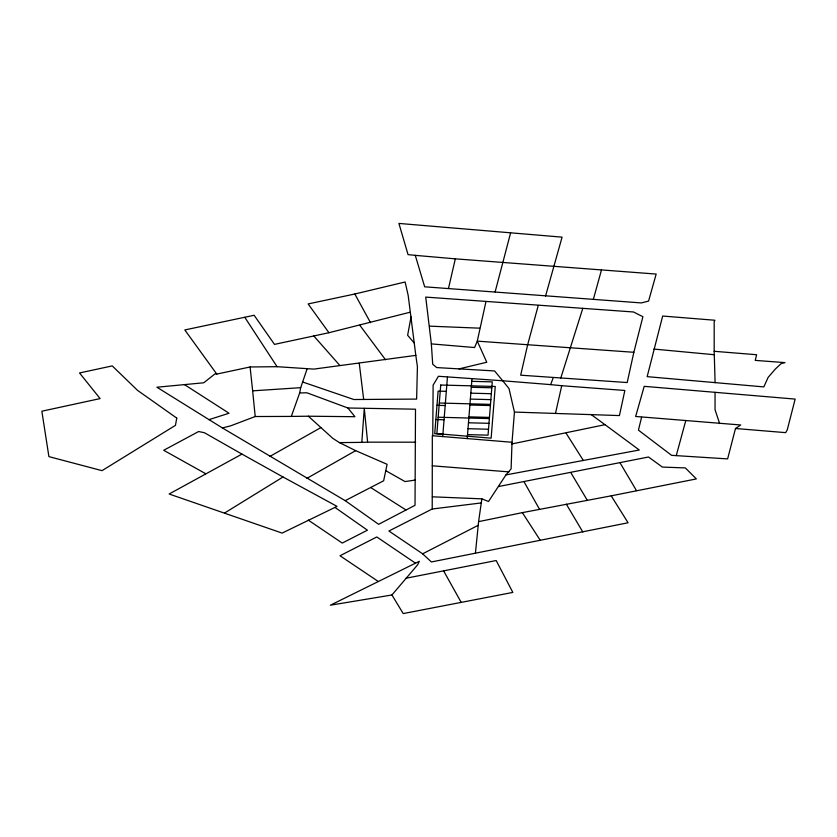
<?xml version="1.0" encoding="UTF-8"?>
<svg xmlns="http://www.w3.org/2000/svg" width="837" height="837" viewBox="0 0 837 837"><rect width="100%" height="100%" fill="white"/><g stroke="black" fill="none" stroke-linecap="round" stroke-linejoin="round"><path stroke-width="1.26" d="M714.181 351.299L714.181 321.806L714.903 320.247L662.674 316.041L647.168 376.65L763.825 386.903L768.125 377.414L775.292 369.086L781.099 363.656L784.991 362.62L755.236 360.391L756.627 354.721L714.181 351.299L715.112 382.676M475.416 553.247L478.586 521.65L522.361 512.631L611.198 495.839L628.074 522.769L431.4 561.962L422.633 553.812L388.902 531.024L432.216 509.001L432.331 435.711L512.024 442.271L514.441 412.076L508.98 388.514L502.713 380.772L438.431 376.273L433.127 385.125L432.75 435.753M222.401 427.958L230.73 425.824L255.212 416.523L291.328 416.418L299.656 392.971L306.855 392.773L347.91 407.996L415.497 409.199L415.026 505.307L378.627 524.318L345.179 500.652L222.401 427.958L156.906 387.228L203.736 382.781L214.994 373.898L216.773 374.087L250.096 366.972L277.068 366.69L313.823 369.107L415.811 355.38L408.184 295.451L405.129 281.996L354.815 294.007L308.131 303.936L328.951 332.718L409.858 312.285M512.024 442.271L511.104 468.856L505.956 474.903L488.515 501.499L481.861 498.842L432.363 496.812M291.328 416.418L308.361 416.209L332.864 438.4L339.435 442.616L361.814 442.365L364.283 408.362L367.621 442.166L415.665 442.187M442.721 436.569L447.46 376.912M467.224 438.588L471.984 378.627M478.586 521.65L481.861 498.842M485.931 301.718L477.278 341.14L474.6 347.543L431.348 343.892L425.719 297.093L633.525 311.981L642.9 316.721L633.85 352.293L627.195 382.551L520.677 375.185L527.613 344.97L538.243 305.442M411.051 316.825L407.629 335.292L414.242 343.003M299.656 392.971L300.703 387.677L307.064 368.981M339.435 442.616L355.662 450.651L387.102 464.305L383.649 480.783L345.179 500.652M555.548 413.122L561.732 385.711L624.852 390.471L619.422 415.57L514.441 412.076M448.506 288.367L455.328 258.842L656.177 274.065L648.57 301.09L641.309 302.931L424.673 286.809L415.267 255.358L408.058 254.626L398.914 223.427L562.077 237.143L545.536 296.11M641.571 417.328L638.432 430.134L671.588 455.338L727.625 458.896L735.493 428.502L740.714 424.987L635.649 416.46L644.208 386.338L795.15 399.092L787.251 429.894L785.681 432.645L735.493 428.502M510.601 232.895L495.127 291.914M676.265 455.59L685.754 420.676M593.381 299.29L601.447 270.058M560.769 378.083L582.803 308.34M431.348 343.892L432.708 364.231L436.715 367.579L494.583 370.948L502.713 380.772L550.673 384.622L553.257 377.571M391.925 594.981L417.59 564.849L419.327 561.292L330.374 605.203L391.925 594.981L403.214 613.573L512.84 592.418L496.174 560.539L406.091 578.221M224.64 512.987L283.021 476.996L337.049 506.385L282.121 533.096L169.126 494.008L241.966 454.104L283.021 476.996M306.938 478.335L355.662 450.651M269.838 456.447L320.822 427.623M422.633 553.812L478.377 525.217M208.926 419.672L229.024 413.237L184.339 384.528M458.958 368.918L486.768 362.243L477.278 341.14L633.85 352.293M511.564 444.008L605.015 424.683L639.301 450.013L505.956 474.903M216.773 374.087L184.81 329.945L254.134 315.267L274.484 344.384L328.951 332.718M498.528 486.538L648.508 457.002L662.381 467.088L685.346 467.914L696.353 478.921L611.198 495.839M415.121 480.082L405.045 481.578L385.679 470.624M432.216 509.001L480.961 502.974M250.096 366.972L252.648 390.848L300.703 387.677M361.814 442.365L367.621 442.166M302.963 382.111L353.863 399.521L416.627 399.092L417.412 366.69L415.811 355.38M308.361 416.209L354.93 416.711L347.91 407.996M471.775 381.337L492.282 381.881L488.044 435.156L467.538 434.612M471.304 387.259L491.811 387.803M446.32 391.339L438.117 391.12L434.727 433.744L442.93 433.964M470.833 393.17L491.34 393.714M470.363 399.092L490.869 399.636M439.31 403.015L490.492 404.376M469.892 405.014L490.398 405.558M436.987 405.328L445.19 405.547M468.95 416.857L489.457 417.401M438.18 417.224L489.363 418.584M435.857 419.536L444.06 419.755M468.479 422.779L488.986 423.323M468.009 428.69L488.515 429.235M429.663 326.158L479.601 328.167M432.248 465.801L508.98 471.89M415.267 255.358L455.328 258.842M653.875 349.071L714.495 354.742M550.673 384.622L561.732 385.711M205.829 473.794L163.696 450.285L198.62 431.526L204.406 432.719L241.966 454.104M370.582 487.458L405.945 509.953M378.366 581.527L340.01 555.758L376.796 536.967L415.466 563.155M308.309 520.122L342.249 543.077L367.422 530.187L334.957 507.421M590.995 414.441L605.015 424.683M313.791 335.961L339.895 365.518M359.837 325.269L385.501 359.732M244.781 317.307L277.068 366.69M522.361 512.631L540.336 540.44M566.115 433.231L583.389 460.538M570.792 472.57L587.428 500.516M566.346 504.198L582.834 531.997M620.144 462.987L636.486 490.628M523.962 481.641L539.583 509.398M443.683 571.001L461.166 602.337M354.815 294.007L370.55 322.737M719.642 423.574L715.049 409.732L715.049 392.333M359.261 363.321L363.676 399.49M252.648 390.848L255.212 416.523M440.733 385.03L436.862 433.692L491.141 438.159L495.253 386.474L440.733 385.03M176.764 418.102L175.456 425.353L102.009 470.656L48.902 456.625L41.85 411.208L100.116 398.59L79.536 372.957L112.252 365.905L137.509 390.345L176.764 418.102"/></g></svg>
